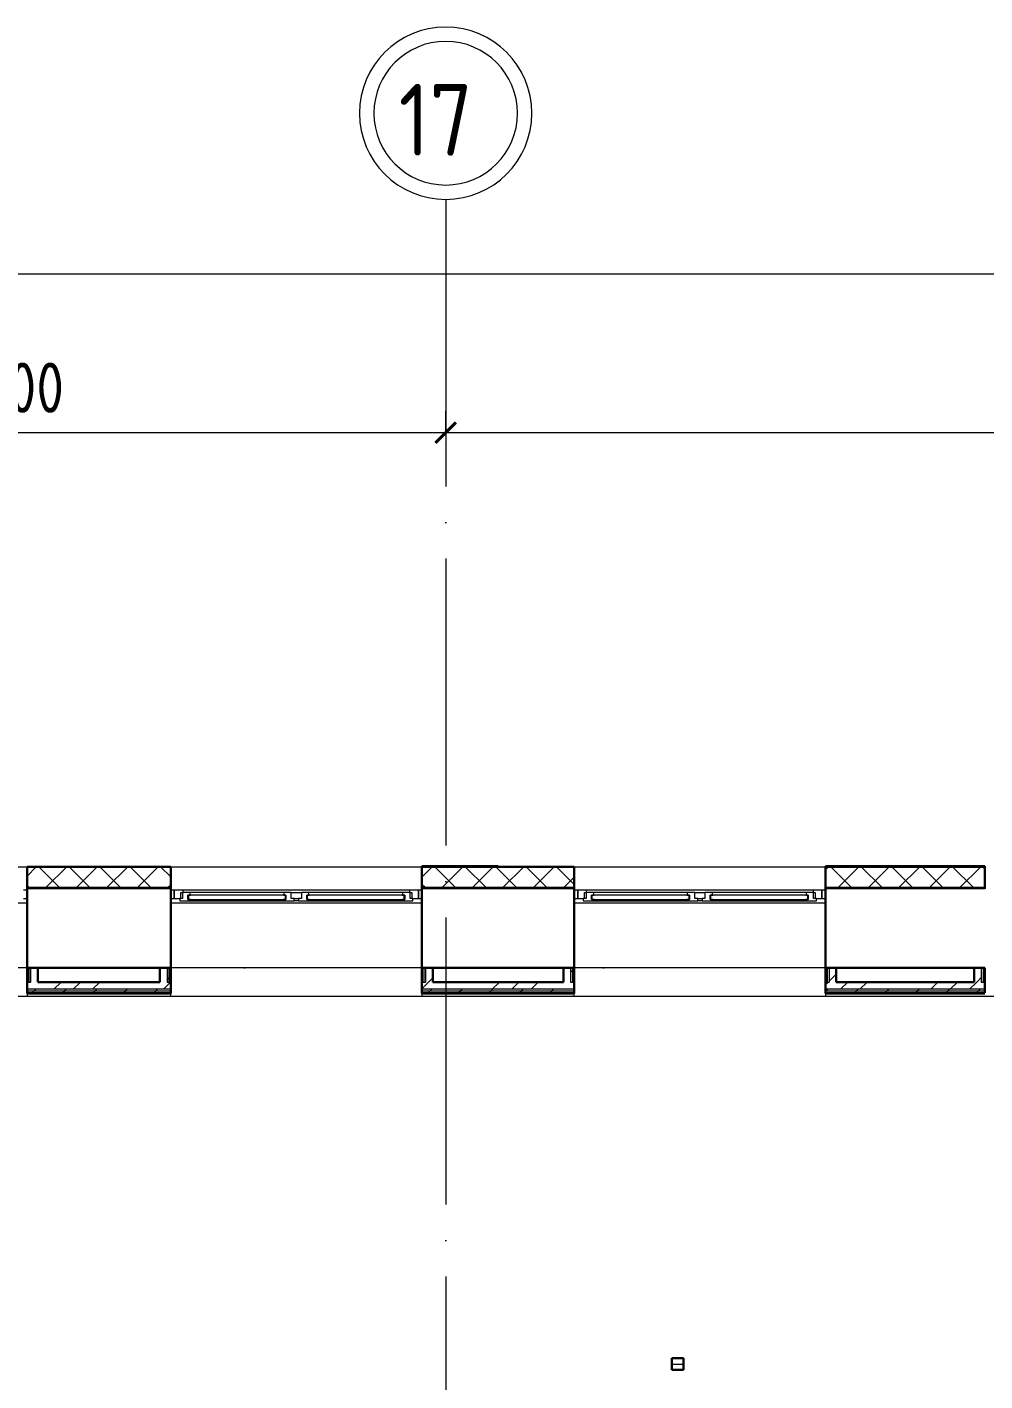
# Model space of a CAD drawing. Header units: millimetres. Extents: x -325553 to 627452, y -28539 to 738858.
# Drawn here: x -18830 to -12160, y 461897 to 471325 of the extents above; entities that cross this region are included whole.
import ezdxf

# ---------------------------------------------------------------- set-up
doc = ezdxf.new("R2010")
doc.units = ezdxf.units.MM
doc.linetypes.add('ADSK_Линия сетки', pattern=[25, 20, -2.5, 0, -2.5])
for name, color, linetype, lineweight in [('_ Окна', 7, 'Continuous', 9), ('Ограждение', 252, 'Continuous', 9), ('Окна', 252, 'Continuous', 9), ('Оси', 252, 'Continuous', 9), ('Размеры', 7, 'Continuous', 9), ('Стены внутренние', 7, 'Continuous', 18), ('Стены наружные', 7, 'Continuous', 18), ('Стены штриховка', 7, 'Continuous', 9)]:
    doc.layers.add(name, color=color, linetype=linetype, lineweight=lineweight)
doc.styles.add('GOST Common_2', font='', dxfattribs={"width": 0.9, "height": 250})
doc.styles.add('GOST Common_4', font='', dxfattribs={"height": 7})
doc.styles.get('GOST Common_2').set_extended_font_data('GOST type B')
doc.styles.get('GOST Common_4').set_extended_font_data('GOST 2.304 type A')

# ---------------------------------------------------------------- blocks, each defined once
blk = doc.blocks.new('1 этаж')
at = {"layer": '_ Окна', "color": 251, "true_color": 0x636466}
for p, q in [((-19570.8, 27396.3), (-19595.8, 27396.3)), ((-18545.8, 27396.3), (-18570.8, 27396.3)), ((-18545.8, 27338.3), (-18545.8, 27396.3)), ((-18447.8, 27362.3), (-18450.8, 27362.3)), ((-18450.8, 27362.3), (-18450.8, 27330.3)), ((-17770.8, 27362.3), (-18447.8, 27362.3)), ((-18447.8, 27362.3), (-18447.8, 27330.3)), ((-18447.8, 27330.3), (-18447.8, 27362.3)), ((-17770.8, 27330.3), (-17770.8, 27362.3)), ((-17770.8, 27362.3), (-17770.8, 27330.3)), ((-17767.8, 27362.3), (-17770.8, 27362.3)), ((-17767.8, 27330.3), (-17767.8, 27362.3)), ((-17620.8, 27362.3), (-17623.8, 27362.3)), ((-17623.8, 27362.3), (-17623.8, 27330.3)), ((-16943.8, 27362.3), (-17620.8, 27362.3)), ((-17620.8, 27362.3), (-17620.8, 27330.3)), ((-17620.8, 27330.3), (-17620.8, 27362.3)), ((-16943.8, 27330.3), (-16943.8, 27362.3)), ((-16943.8, 27362.3), (-16943.8, 27330.3)), ((-16940.8, 27362.3), (-16943.8, 27362.3)), ((-16940.8, 27330.3), (-16940.8, 27362.3)), ((-16820.8, 27396.3), (-16845.8, 27396.3)), ((-16845.8, 27396.3), (-16845.8, 27338.3)), ((-15735.8, 27396.3), (-15760.8, 27396.3)), ((-15735.8, 27338.3), (-15735.8, 27396.3)), ((-15637.8, 27362.3), (-15640.8, 27362.3)), ((-15640.8, 27362.3), (-15640.8, 27330.3)), ((-14960.8, 27362.3), (-15637.8, 27362.3)), ((-15637.8, 27362.3), (-15637.8, 27330.3)), ((-15637.8, 27330.3), (-15637.8, 27362.3)), ((-14960.8, 27330.3), (-14960.8, 27362.3)), ((-14960.8, 27362.3), (-14960.8, 27330.3)), ((-14957.8, 27362.3), (-14960.8, 27362.3)), ((-14957.8, 27330.3), (-14957.8, 27362.3)), ((-14810.8, 27362.3), (-14813.8, 27362.3)), ((-14813.8, 27362.3), (-14813.8, 27330.3)), ((-14133.8, 27362.3), (-14810.8, 27362.3)), ((-14810.8, 27362.3), (-14810.8, 27330.3)), ((-14810.8, 27330.3), (-14810.8, 27362.3)), ((-14133.8, 27330.3), (-14133.8, 27362.3)), ((-14133.8, 27362.3), (-14133.8, 27330.3)), ((-14130.8, 27362.3), (-14133.8, 27362.3)), ((-14130.8, 27330.3), (-14130.8, 27362.3)), ((-14010.8, 27396.3), (-14035.8, 27396.3)), ((-14035.8, 27396.3), (-14035.8, 27338.3)), ((-19595.8, 27338.3), (-19570.8, 27338.3)), ((-18570.8, 27338.3), (-18545.8, 27338.3)), ((-18450.8, 27330.3), (-18447.8, 27330.3)), ((-18447.8, 27330.3), (-17770.8, 27330.3)), ((-17770.8, 27330.3), (-17767.8, 27330.3)), ((-17623.8, 27330.3), (-17620.8, 27330.3)), ((-17620.8, 27330.3), (-16943.8, 27330.3)), ((-16943.8, 27330.3), (-16940.8, 27330.3)), ((-16845.8, 27338.3), (-16820.8, 27338.3)), ((-15760.8, 27338.3), (-15735.8, 27338.3)), ((-15640.8, 27330.3), (-15637.8, 27330.3)), ((-15637.8, 27330.3), (-14960.8, 27330.3)), ((-14960.8, 27330.3), (-14957.8, 27330.3)), ((-14813.8, 27330.3), (-14810.8, 27330.3)), ((-14810.8, 27330.3), (-14133.8, 27330.3)), ((-14133.8, 27330.3), (-14130.8, 27330.3)), ((-14035.8, 27338.3), (-14010.8, 27338.3))]:
    blk.add_line(p, q, dxfattribs=at)
at = {"layer": '_ Окна', "color": 251, "lineweight": 18, "true_color": 0x636466}
for p, q in [((-18486.4, 27396.3), (-18545.8, 27396.3)), ((-18545.8, 27396.3), (-18545.8, 27338.3)), ((-18499.8, 27338.3), (-18499.8, 27379.3)), ((-18499.8, 27379.3), (-18487.8, 27379.3)), ((-18487.8, 27379.3), (-18487.8, 27338.3)), ((-18437.4, 27379.3), (-18487.8, 27379.3)), ((-18481.8, 27379.3), (-18486.4, 27396.3)), ((-18450.8, 27330.3), (-18450.8, 27362.3)), ((-18450.8, 27362.3), (-18432.8, 27362.3)), ((-18432.8, 27362.3), (-18437.4, 27379.3)), ((-17781.2, 27379.3), (-17785.8, 27362.3)), ((-17785.8, 27362.3), (-17767.8, 27362.3)), ((-17730.8, 27379.3), (-17781.2, 27379.3)), ((-17767.8, 27362.3), (-17767.8, 27330.3)), ((-17730.8, 27338.3), (-17730.8, 27379.3)), ((-17660.8, 27379.3), (-17660.8, 27338.3)), ((-17610.4, 27379.3), (-17660.8, 27379.3)), ((-17623.8, 27330.3), (-17623.8, 27362.3)), ((-17623.8, 27362.3), (-17605.8, 27362.3)), ((-17605.8, 27362.3), (-17610.4, 27379.3)), ((-16954.2, 27379.3), (-16958.8, 27362.3)), ((-16958.8, 27362.3), (-16940.8, 27362.3)), ((-16903.8, 27379.3), (-16954.2, 27379.3)), ((-16940.8, 27362.3), (-16940.8, 27330.3)), ((-16905.2, 27396.3), (-16909.8, 27379.3)), ((-16845.8, 27396.3), (-16905.2, 27396.3)), ((-16903.8, 27338.3), (-16903.8, 27379.3)), ((-16903.8, 27379.3), (-16891.8, 27379.3)), ((-16891.8, 27379.3), (-16891.8, 27338.3)), ((-16845.8, 27338.3), (-16845.8, 27396.3)), ((-15676.4, 27396.3), (-15735.8, 27396.3)), ((-15735.8, 27396.3), (-15735.8, 27338.3)), ((-15689.8, 27338.3), (-15689.8, 27379.3)), ((-15689.8, 27379.3), (-15677.8, 27379.3)), ((-15677.8, 27379.3), (-15677.8, 27338.3)), ((-15627.4, 27379.3), (-15677.8, 27379.3)), ((-15671.8, 27379.3), (-15676.4, 27396.3)), ((-15640.8, 27330.3), (-15640.8, 27362.3)), ((-15640.8, 27362.3), (-15622.8, 27362.3)), ((-15622.8, 27362.3), (-15627.4, 27379.3)), ((-14971.2, 27379.3), (-14975.8, 27362.3)), ((-14975.8, 27362.3), (-14957.8, 27362.3)), ((-14920.8, 27379.3), (-14971.2, 27379.3)), ((-14957.8, 27362.3), (-14957.8, 27330.3)), ((-14920.8, 27338.3), (-14920.8, 27379.3)), ((-14850.8, 27379.3), (-14850.8, 27338.3)), ((-14800.4, 27379.3), (-14850.8, 27379.3)), ((-14813.8, 27330.3), (-14813.8, 27362.3)), ((-14813.8, 27362.3), (-14795.8, 27362.3)), ((-14795.8, 27362.3), (-14800.4, 27379.3)), ((-14144.2, 27379.3), (-14148.8, 27362.3)), ((-14148.8, 27362.3), (-14130.8, 27362.3)), ((-14093.8, 27379.3), (-14144.2, 27379.3)), ((-14130.8, 27362.3), (-14130.8, 27330.3)), ((-14095.2, 27396.3), (-14099.8, 27379.3)), ((-14035.8, 27396.3), (-14095.2, 27396.3)), ((-14093.8, 27338.3), (-14093.8, 27379.3)), ((-14093.8, 27379.3), (-14081.8, 27379.3)), ((-14081.8, 27379.3), (-14081.8, 27338.3)), ((-14035.8, 27338.3), (-14035.8, 27396.3)), ((-18545.8, 27338.3), (-18507.8, 27338.3)), ((-18487.8, 27338.3), (-18507.8, 27338.3)), ((-18507.8, 27338.3), (-18507.8, 27321.3)), ((-18507.8, 27321.3), (-18451.8, 27321.3)), ((-18451.8, 27321.3), (-18450.8, 27322.3)), ((-18432.8, 27330.3), (-18450.8, 27330.3)), ((-18450.8, 27322.3), (-18449.8, 27321.3)), ((-18449.8, 27321.3), (-18435.2, 27321.3)), ((-18435.2, 27321.3), (-18432.8, 27330.3)), ((-17767.8, 27330.3), (-17785.8, 27330.3)), ((-17785.8, 27330.3), (-17783.4, 27321.3)), ((-17783.4, 27321.3), (-17768.8, 27321.3)), ((-17768.8, 27321.3), (-17767.8, 27322.3)), ((-17767.8, 27322.3), (-17766.8, 27321.3)), ((-17766.8, 27321.3), (-17710.8, 27321.3)), ((-17710.8, 27338.3), (-17730.8, 27338.3)), ((-17710.8, 27321.3), (-17710.8, 27338.3)), ((-17660.8, 27338.3), (-17680.8, 27338.3)), ((-17680.8, 27338.3), (-17680.8, 27321.3)), ((-17680.8, 27321.3), (-17624.8, 27321.3)), ((-17624.8, 27321.3), (-17623.8, 27322.3)), ((-17605.8, 27330.3), (-17623.8, 27330.3)), ((-17623.8, 27322.3), (-17622.8, 27321.3)), ((-17622.8, 27321.3), (-17608.2, 27321.3)), ((-17608.2, 27321.3), (-17605.8, 27330.3)), ((-16940.8, 27330.3), (-16958.8, 27330.3)), ((-16958.8, 27330.3), (-16956.4, 27321.3)), ((-16956.4, 27321.3), (-16941.8, 27321.3)), ((-16941.8, 27321.3), (-16940.8, 27322.3)), ((-16940.8, 27322.3), (-16939.8, 27321.3)), ((-16939.8, 27321.3), (-16883.8, 27321.3)), ((-16883.8, 27338.3), (-16903.8, 27338.3)), ((-16883.8, 27321.3), (-16883.8, 27338.3)), ((-16883.8, 27338.3), (-16845.8, 27338.3)), ((-15735.8, 27338.3), (-15697.8, 27338.3)), ((-15677.8, 27338.3), (-15697.8, 27338.3)), ((-15697.8, 27338.3), (-15697.8, 27321.3)), ((-15697.8, 27321.3), (-15641.8, 27321.3)), ((-15641.8, 27321.3), (-15640.8, 27322.3)), ((-15622.8, 27330.3), (-15640.8, 27330.3)), ((-15640.8, 27322.3), (-15639.8, 27321.3)), ((-15639.8, 27321.3), (-15625.2, 27321.3)), ((-15625.2, 27321.3), (-15622.8, 27330.3)), ((-14957.8, 27330.3), (-14975.8, 27330.3)), ((-14975.8, 27330.3), (-14973.4, 27321.3)), ((-14973.4, 27321.3), (-14958.8, 27321.3)), ((-14958.8, 27321.3), (-14957.8, 27322.3)), ((-14957.8, 27322.3), (-14956.8, 27321.3)), ((-14956.8, 27321.3), (-14900.8, 27321.3)), ((-14900.8, 27338.3), (-14920.8, 27338.3)), ((-14900.8, 27321.3), (-14900.8, 27338.3)), ((-14850.8, 27338.3), (-14870.8, 27338.3)), ((-14870.8, 27338.3), (-14870.8, 27321.3)), ((-14870.8, 27321.3), (-14814.8, 27321.3)), ((-14814.8, 27321.3), (-14813.8, 27322.3)), ((-14795.8, 27330.3), (-14813.8, 27330.3)), ((-14813.8, 27322.3), (-14812.8, 27321.3)), ((-14812.8, 27321.3), (-14798.2, 27321.3)), ((-14798.2, 27321.3), (-14795.8, 27330.3)), ((-14130.8, 27330.3), (-14148.8, 27330.3)), ((-14148.8, 27330.3), (-14146.4, 27321.3)), ((-14146.4, 27321.3), (-14131.8, 27321.3)), ((-14131.8, 27321.3), (-14130.8, 27322.3)), ((-14130.8, 27322.3), (-14129.8, 27321.3)), ((-14129.8, 27321.3), (-14073.8, 27321.3)), ((-14073.8, 27338.3), (-14093.8, 27338.3)), ((-14073.8, 27321.3), (-14073.8, 27338.3)), ((-14073.8, 27338.3), (-14035.8, 27338.3))]:
    blk.add_line(p, q, dxfattribs=at)
at = {"layer": 'Ограждение', "color": 251, "true_color": 0x636466}
for p, q in [((-19570.8, 27306.3), (-21320.8, 27306.3)), ((-16820.8, 27306.3), (-18570.8, 27306.3)), ((-14010.8, 27306.3), (-15760.8, 27306.3)), ((-19570.8, 26856.3), (-21320.8, 26856.3)), ((-16820.8, 26856.3), (-18570.8, 26856.3)), ((-14010.8, 26856.3), (-15760.8, 26856.3)), ((-11050.8, 26656.3), (-25250.8, 26656.3)), ((-19570.8, 26656.3), (-21320.8, 26656.3)), ((-19570.8, 26676.3), (-19570.8, 26656.3)), ((-18570.8, 26656.3), (-18570.8, 26676.3)), ((-16820.8, 26656.3), (-18570.8, 26656.3)), ((-16820.8, 26676.3), (-16820.8, 26656.3)), ((-15760.8, 26656.3), (-15760.8, 26676.3)), ((-14010.8, 26656.3), (-15760.8, 26656.3)), ((-14010.8, 26676.3), (-14010.8, 26656.3))]:
    blk.add_line(p, q, dxfattribs=at)
at = {"layer": 'Окна', "color": 251, "true_color": 0x636466}
for p, q in [((-16905.2, 27396.3), (-18486.4, 27396.3)), ((-17781.2, 27379.3), (-18437.4, 27379.3)), ((-17730.8, 27379.3), (-17660.8, 27379.3)), ((-16954.2, 27379.3), (-17610.4, 27379.3)), ((-14095.2, 27396.3), (-15676.4, 27396.3)), ((-14971.2, 27379.3), (-15627.4, 27379.3)), ((-14920.8, 27379.3), (-14850.8, 27379.3)), ((-14144.2, 27379.3), (-14800.4, 27379.3)), ((-18451.8, 27321.3), (-18449.8, 27321.3)), ((-18435.2, 27321.3), (-17783.4, 27321.3)), ((-17768.8, 27321.3), (-17766.8, 27321.3)), ((-17710.8, 27338.3), (-17680.8, 27338.3)), ((-17680.8, 27321.3), (-17710.8, 27321.3)), ((-17624.8, 27321.3), (-17622.8, 27321.3)), ((-17608.2, 27321.3), (-16956.4, 27321.3)), ((-16941.8, 27321.3), (-16939.8, 27321.3)), ((-15641.8, 27321.3), (-15639.8, 27321.3)), ((-15625.2, 27321.3), (-14973.4, 27321.3)), ((-14958.8, 27321.3), (-14956.8, 27321.3)), ((-14900.8, 27338.3), (-14870.8, 27338.3)), ((-14870.8, 27321.3), (-14900.8, 27321.3)), ((-14814.8, 27321.3), (-14812.8, 27321.3)), ((-14798.2, 27321.3), (-14146.4, 27321.3)), ((-14131.8, 27321.3), (-14129.8, 27321.3))]:
    blk.add_line(p, q, dxfattribs=at)
at = {"layer": 'Оси', "color": 251, "linetype": 'ADSK_Линия сетки', "ltscale": 100, "true_color": 0x636466}
for p, q in [((-16655.8, 32206.9), (-16655.8, -33769.9)), ((-805.8, 26856.3), (-72528.1, 26856.3))]:
    blk.add_line(p, q, dxfattribs=at)
at = {"layer": 'Оси', "color": 251, "lineweight": 20, "true_color": 0x636466}
for radius, start, end in [(600, 0, 180), (500, 0, 180), (600, 180, 0), (500, 180, 0)]:
    blk.add_arc((-16655.8, 32806.9), radius, start, end, dxfattribs=at)
at = {"layer": 'Размеры', "color": 251, "lineweight": 20, "true_color": 0x636466}
for p, q in [((-58605.8, 31687.6), (-4705.8, 31687.6)), ((-16655.8, 30583.3), (-16655.8, 30733.3)), ((-16655.8, 30583.3), (-16655.8, 30733.3)), ((-22655.8, 30583.3), (-16655.8, 30583.3)), ((-16655.8, 30583.3), (-16655.8, 30533.3)), ((-16655.8, 30583.3), (-7555.8, 30583.3)), ((-16655.8, 30583.3), (-16655.8, 30533.3))]:
    blk.add_line(p, q, dxfattribs=at)
at = {"layer": 'Размеры', "color": 251, "lineweight": 40, "true_color": 0x636466}
for q in [(-16585.1, 30654), (-16585.1, 30654), (-16726.5, 30512.6), (-16726.5, 30512.6)]:
    blk.add_line((-16655.8, 30583.3), q, dxfattribs=at)
at = {"layer": 'Стены внутренние', "color": 251, "true_color": 0x636466}
for p, q in [((-21320.8, 27558.3), (-19570.8, 27558.3)), ((-18570.8, 27558.3), (-16820.8, 27558.3)), ((-15760.8, 27558.3), (-14010.8, 27558.3)), ((-18570.8, 27406.3), (-19570.8, 27406.3)), ((-15760.8, 27406.3), (-16820.8, 27406.3)), ((-12900.8, 27406.3), (-14010.8, 27406.3))]:
    blk.add_line(p, q, dxfattribs=at)
at = {"layer": 'Стены внутренние', "color": 251, "lineweight": 30, "true_color": 0x636466}
for p, q in [((-18570.8, 27558.3), (-19570.8, 27558.3)), ((-19570.8, 27558.3), (-19570.8, 27416.3)), ((-18570.8, 27416.3), (-18570.8, 27558.3)), ((-15760.8, 27558.3), (-16820.8, 27558.3)), ((-16820.8, 27558.3), (-16820.8, 27416.3)), ((-15760.8, 27416.3), (-15760.8, 27558.3)), ((-14010.8, 27558.3), (-14010.8, 27416.3)), ((-12900.8, 27416.3), (-12900.8, 27558.3)), ((-19570.8, 26856.3), (-19570.8, 27406.3)), ((-18570.8, 26856.3), (-18570.8, 27406.3)), ((-16820.8, 26856.3), (-16820.8, 27406.3)), ((-15760.8, 26856.3), (-15760.8, 27406.3)), ((-14010.8, 26856.3), (-14010.8, 27406.3)), ((-18645.8, 26856.3), (-19495.8, 26856.3)), ((-15835.8, 26856.3), (-16745.8, 26856.3)), ((-12975.8, 26856.3), (-13935.8, 26856.3)), ((-15000.8, 24136.3), (-15080.8, 24136.3)), ((-15080.8, 24136.3), (-15080.8, 24056.3)), ((-15000.8, 24056.3), (-15000.8, 24136.3)), ((-15080.8, 24056.3), (-15000.8, 24056.3))]:
    blk.add_line(p, q, dxfattribs=at)
at = {"layer": 'Стены внутренние', "color": 251, "linetype": 'Continuous', "lineweight": 9, "true_color": 0x636466}
for p, q in [((-19568.8, 27496.3), (-19508.8, 27556.3)), ((-19347.1, 27416.3), (-19487.1, 27556.3)), ((-19436.7, 27416.3), (-19296.7, 27556.3)), ((-19135, 27416.3), (-19275, 27556.3)), ((-19224.5, 27416.3), (-19084.5, 27556.3)), ((-19140.9, 27558.3), (-19142, 27556.3)), ((-18922.9, 27416.3), (-19062.9, 27556.3)), ((-19049.5, 27556.3), (-19050.6, 27558.3)), ((-19012.4, 27416.3), (-18872.4, 27556.3)), ((-18710.7, 27416.3), (-18850.7, 27556.3)), ((-18800.3, 27416.3), (-18660.3, 27556.3)), ((-18572.8, 27490.5), (-18638.6, 27556.3)), ((-16818.8, 27488.5), (-16751.1, 27556.3)), ((-16589.4, 27416.3), (-16729.4, 27556.3)), ((-16678.9, 27416.3), (-16538.9, 27556.3)), ((-16677.2, 27558.3), (-16678.3, 27556.3)), ((-16377.3, 27416.3), (-16517.3, 27556.3)), ((-16466.8, 27416.3), (-16326.8, 27556.3)), ((-16165.2, 27416.3), (-16305.2, 27556.3)), ((-16254.7, 27416.3), (-16114.7, 27556.3)), ((-16233.9, 27556.3), (-16235, 27558.3)), ((-15953, 27416.3), (-16093, 27556.3)), ((-16042.6, 27416.3), (-15902.6, 27556.3)), ((-15762.8, 27438.2), (-15880.9, 27556.3)), ((-14008.8, 27540.8), (-13993.4, 27556.3)), ((-13831.7, 27416.3), (-13971.7, 27556.3)), ((-13921.2, 27416.3), (-13781.2, 27556.3)), ((-13861.6, 27558.3), (-13862.7, 27556.3)), ((-13770.2, 27556.3), (-13771.3, 27558.3)), ((-13619.6, 27416.3), (-13759.6, 27556.3)), ((-13709.1, 27416.3), (-13569.1, 27556.3)), ((-13407.4, 27416.3), (-13547.4, 27556.3)), ((-13497, 27416.3), (-13357, 27556.3)), ((-13195.3, 27416.3), (-13335.3, 27556.3)), ((-13284.8, 27416.3), (-13144.8, 27556.3)), ((-12983.2, 27416.3), (-13123.2, 27556.3)), ((-13072.7, 27416.3), (-12932.7, 27556.3)), ((-12902.8, 27548), (-12911, 27556.3)), ((-16818.8, 27516.2), (-16820.8, 27512.7)), ((-15830.4, 27416.3), (-15762.8, 27483.9)), ((-14010.8, 27528), (-14008.8, 27528)), ((-19559.3, 27416.3), (-19568.8, 27425.8)), ((-18588.1, 27416.3), (-18572.8, 27431.6)), ((-16801.6, 27416.3), (-16818.8, 27433.5)), ((-12902.8, 27426.4), (-12900.8, 27426.4)), ((-15080.8, 24096), (-15000.8, 24096))]:
    blk.add_line(p, q, dxfattribs=at)
at = {"layer": 'Стены наружные', "color": 251, "lineweight": 30, "true_color": 0x636466}
for p, q in [((-16290.8, 27563.3), (-16820.8, 27563.3)), ((-16820.8, 27563.3), (-16820.8, 27558.3)), ((-16290.8, 27558.3), (-16290.8, 27563.3)), ((-12900.8, 27563.3), (-14010.8, 27563.3)), ((-14010.8, 27563.3), (-14010.8, 27558.3)), ((-14010.8, 27558.3), (-12900.8, 27558.3)), ((-12900.8, 27558.3), (-12900.8, 27563.3)), ((-19570.8, 27416.3), (-19570.8, 27406.3)), ((-18570.8, 27406.3), (-18570.8, 27416.3)), ((-16820.8, 27416.3), (-16820.8, 27406.3)), ((-15760.8, 27406.3), (-15760.8, 27416.3)), ((-14010.8, 27416.3), (-14010.8, 27406.3)), ((-12900.8, 27406.3), (-12900.8, 27416.3)), ((-19570.8, 26856.3), (-19570.8, 26681.3)), ((-19495.8, 26856.3), (-19570.8, 26856.3)), ((-19495.8, 26756.3), (-19495.8, 26856.3)), ((-18645.8, 26856.3), (-18645.8, 26756.3)), ((-18570.8, 26856.3), (-18645.8, 26856.3)), ((-18570.8, 26681.3), (-18570.8, 26856.3)), ((-16820.8, 26856.3), (-16820.8, 26681.3)), ((-16745.8, 26856.3), (-16820.8, 26856.3)), ((-16745.8, 26756.3), (-16745.8, 26856.3)), ((-15835.8, 26856.3), (-15835.8, 26756.3)), ((-15760.8, 26856.3), (-15835.8, 26856.3)), ((-15760.8, 26681.3), (-15760.8, 26856.3)), ((-14010.8, 26856.3), (-14010.8, 26681.3)), ((-13935.8, 26856.3), (-14010.8, 26856.3)), ((-13935.8, 26756.3), (-13935.8, 26856.3)), ((-12975.8, 26856.3), (-12975.8, 26756.3)), ((-12900.8, 26856.3), (-12975.8, 26856.3)), ((-12900.8, 26681.3), (-12900.8, 26856.3)), ((-19495.8, 26756.3), (-18645.8, 26756.3)), ((-16745.8, 26756.3), (-15835.8, 26756.3)), ((-12975.8, 26756.3), (-13935.8, 26756.3)), ((-19570.8, 26676.3), (-19570.8, 26681.3)), ((-19570.8, 26676.3), (-18570.8, 26676.3)), ((-18570.8, 26676.3), (-18570.8, 26681.3)), ((-16820.8, 26676.3), (-16820.8, 26681.3)), ((-16820.8, 26676.3), (-15760.8, 26676.3)), ((-15760.8, 26676.3), (-15760.8, 26681.3)), ((-14010.8, 26676.3), (-14010.8, 26681.3)), ((-14010.8, 26676.3), (-12900.8, 26676.3))]:
    blk.add_line(p, q, dxfattribs=at)
at = {"layer": 'Стены наружные', "color": 251, "linetype": 'Continuous', "lineweight": 9, "true_color": 0x636466}
for p, q in [((-16674.3, 27563.3), (-16677.2, 27558.3)), ((-16589, 27561.7), (-16589.9, 27563.3)), ((-16322.4, 27563.3), (-16324.2, 27560.1)), ((-13858.7, 27563.3), (-13861.6, 27558.3)), ((-13771.3, 27558.3), (-13774.2, 27563.3)), ((-18595.8, 26772.2), (-18583.3, 26784.7)), ((-18583.3, 26784.7), (-18570.8, 26797.2)), ((-16820.8, 26850.2), (-16814.7, 26856.3)), ((-16774.4, 26756.3), (-16745.8, 26784.9)), ((-15785.8, 26824.5), (-15773.3, 26837)), ((-15773.3, 26837), (-15760.8, 26849.5)), ((-13985.8, 26761.5), (-13935.8, 26811.5)), ((-12957.8, 26756.3), (-12925.8, 26788.3)), ((-19535.3, 26681.3), (-19522.8, 26693.8)), ((-19522.8, 26693.8), (-19510.3, 26706.3)), ((-19384.3, 26706.3), (-19334.3, 26756.3)), ((-19323.1, 26681.3), (-19310.6, 26693.8)), ((-19310.6, 26693.8), (-19298.1, 26706.3)), ((-19249.3, 26706.3), (-19199.3, 26756.3)), ((-19114.4, 26706.3), (-19064.4, 26756.3)), ((-19111, 26681.3), (-19098.5, 26693.8)), ((-19098.5, 26693.8), (-19086, 26706.3)), ((-18898.9, 26681.3), (-18886.4, 26693.8)), ((-18886.4, 26693.8), (-18873.9, 26706.3)), ((-18686.7, 26681.3), (-18674.2, 26693.8)), ((-18674.2, 26693.8), (-18661.7, 26706.3)), ((-18621, 26706.3), (-18571, 26756.3)), ((-16820.8, 26709.9), (-16774.4, 26756.3)), ((-16777.6, 26681.3), (-16765.1, 26693.8)), ((-16765.1, 26693.8), (-16752.6, 26706.3)), ((-16565.4, 26681.3), (-16552.9, 26693.8)), ((-16552.9, 26693.8), (-16540.4, 26706.3)), ((-16353.3, 26681.3), (-16340.8, 26693.8)), ((-16340.8, 26693.8), (-16328.3, 26706.3)), ((-16331, 26706.3), (-16281, 26756.3)), ((-16196.1, 26706.3), (-16146.1, 26756.3)), ((-16141.2, 26681.3), (-16128.7, 26693.8)), ((-16128.7, 26693.8), (-16116.2, 26706.3)), ((-16061.1, 26706.3), (-16011.1, 26756.3)), ((-15929, 26681.3), (-15916.5, 26693.8)), ((-15916.5, 26693.8), (-15904, 26706.3)), ((-14010.8, 26736.5), (-13991, 26756.3)), ((-14010.8, 26690.3), (-14007.3, 26693.8)), ((-14007.3, 26693.8), (-13994.8, 26706.3)), ((-13906.1, 26706.3), (-13856.1, 26756.3)), ((-13807.7, 26681.3), (-13795.2, 26693.8)), ((-13795.2, 26693.8), (-13782.7, 26706.3)), ((-13771.2, 26706.3), (-13721.2, 26756.3)), ((-13595.6, 26681.3), (-13583.1, 26693.8)), ((-13583.1, 26693.8), (-13570.8, 26706)), ((-13570.8, 26706), (-13570.6, 26706.3)), ((-13383.4, 26681.3), (-13370.9, 26693.8)), ((-13370.9, 26693.8), (-13358.4, 26706.3)), ((-13277.7, 26706.3), (-13227.7, 26756.3)), ((-13171.3, 26681.3), (-13158.8, 26693.8)), ((-13158.8, 26693.8), (-13146.3, 26706.3)), ((-13142.8, 26706.3), (-13092.8, 26756.3)), ((-13007.8, 26706.3), (-12957.8, 26756.3)), ((-12959.2, 26681.3), (-12946.7, 26693.8)), ((-12946.7, 26693.8), (-12934.2, 26706.3)), ((-19540.3, 26676.3), (-19535.3, 26681.3)), ((-19116, 26676.3), (-19111, 26681.3)), ((-18691.7, 26676.3), (-18686.7, 26681.3)), ((-16570.4, 26676.3), (-16565.4, 26681.3)), ((-16146.2, 26676.3), (-16141.2, 26681.3)), ((-13600.6, 26676.3), (-13595.6, 26681.3)), ((-13176.3, 26676.3), (-13171.3, 26681.3))]:
    blk.add_line(p, q, dxfattribs=at)
at = {"layer": 'Стены штриховка', "color": 251, "true_color": 0x636466}
for p, q in [((-19568.8, 27416.3), (-19568.8, 27556.3)), ((-19568.8, 27556.3), (-18572.8, 27556.3)), ((-18572.8, 27556.3), (-18572.8, 27416.3)), ((-16818.8, 27416.3), (-16818.8, 27556.3)), ((-16818.8, 27556.3), (-15762.8, 27556.3)), ((-15762.8, 27556.3), (-15762.8, 27416.3)), ((-14008.8, 27416.3), (-14008.8, 27556.3)), ((-14008.8, 27556.3), (-12902.8, 27556.3)), ((-13455.8, 27563.3), (-13455.8, 27558.3)), ((-12902.8, 27556.3), (-12902.8, 27416.3)), ((-19570.8, 27416.3), (-18570.8, 27416.3)), ((-16820.8, 27416.3), (-15760.8, 27416.3)), ((-14010.8, 27416.3), (-12900.8, 27416.3)), ((-19558.3, 26856.3), (-19558.3, 26756.3)), ((-19545.8, 26856.3), (-19545.8, 26756.3)), ((-18595.8, 26856.3), (-18595.8, 26756.3)), ((-18583.3, 26856.3), (-18583.3, 26756.3)), ((-16808.3, 26856.3), (-16808.3, 26756.3)), ((-16795.8, 26856.3), (-16795.8, 26756.3)), ((-15785.8, 26856.3), (-15785.8, 26756.3)), ((-15773.3, 26856.3), (-15773.3, 26756.3)), ((-13998.3, 26856.3), (-13998.3, 26756.3)), ((-13985.8, 26856.3), (-13985.8, 26756.3)), ((-12925.8, 26856.3), (-12925.8, 26756.3)), ((-12913.3, 26856.3), (-12913.3, 26756.3)), ((-19570.8, 26756.3), (-19545.8, 26756.3)), ((-18570.8, 26706.3), (-19570.8, 26706.3)), ((-18570.8, 26693.8), (-19570.8, 26693.8)), ((-18595.8, 26756.3), (-18570.8, 26756.3)), ((-16820.8, 26756.3), (-16795.8, 26756.3)), ((-15760.8, 26706.3), (-16820.8, 26706.3)), ((-15760.8, 26693.8), (-16820.8, 26693.8)), ((-15785.8, 26756.3), (-15760.8, 26756.3)), ((-14010.8, 26756.3), (-13985.8, 26756.3)), ((-12900.8, 26706.3), (-14010.8, 26706.3)), ((-12900.8, 26693.8), (-14010.8, 26693.8)), ((-12925.8, 26756.3), (-12900.8, 26756.3)), ((-18570.8, 26681.3), (-19570.8, 26681.3)), ((-19570.8, 26681.3), (-18570.8, 26681.3)), ((-15760.8, 26681.3), (-16820.8, 26681.3)), ((-16820.8, 26681.3), (-15760.8, 26681.3)), ((-12900.8, 26681.3), (-14010.8, 26681.3)), ((-14010.8, 26681.3), (-12900.8, 26681.3))]:
    blk.add_line(p, q, dxfattribs=at)
at = {"layer": 'Оси', "color": 251, "true_color": 0x636466, "style": 'GOST Common_2', "width": 0.9}
blk.add_text('17', height=500, dxfattribs=at).set_placement((-16983, 32511.5))
at = {"layer": 'Размеры', "color": 251, "lineweight": 20, "true_color": 0x636466, "insert": (-20097.3, 31070.7), "char_height": 350, "width": 1059.58, "attachment_point": 1, "line_spacing_factor": 1.022761, "style": 'GOST Common_4'}
blk.add_mtext('6000', dxfattribs=at)

msp = doc.modelspace()

# ---------------------------------------------------------------- block references
msp.add_blockref('1 этаж', (740.6, 437918.3))

doc.saveas('drawing.dxf')
